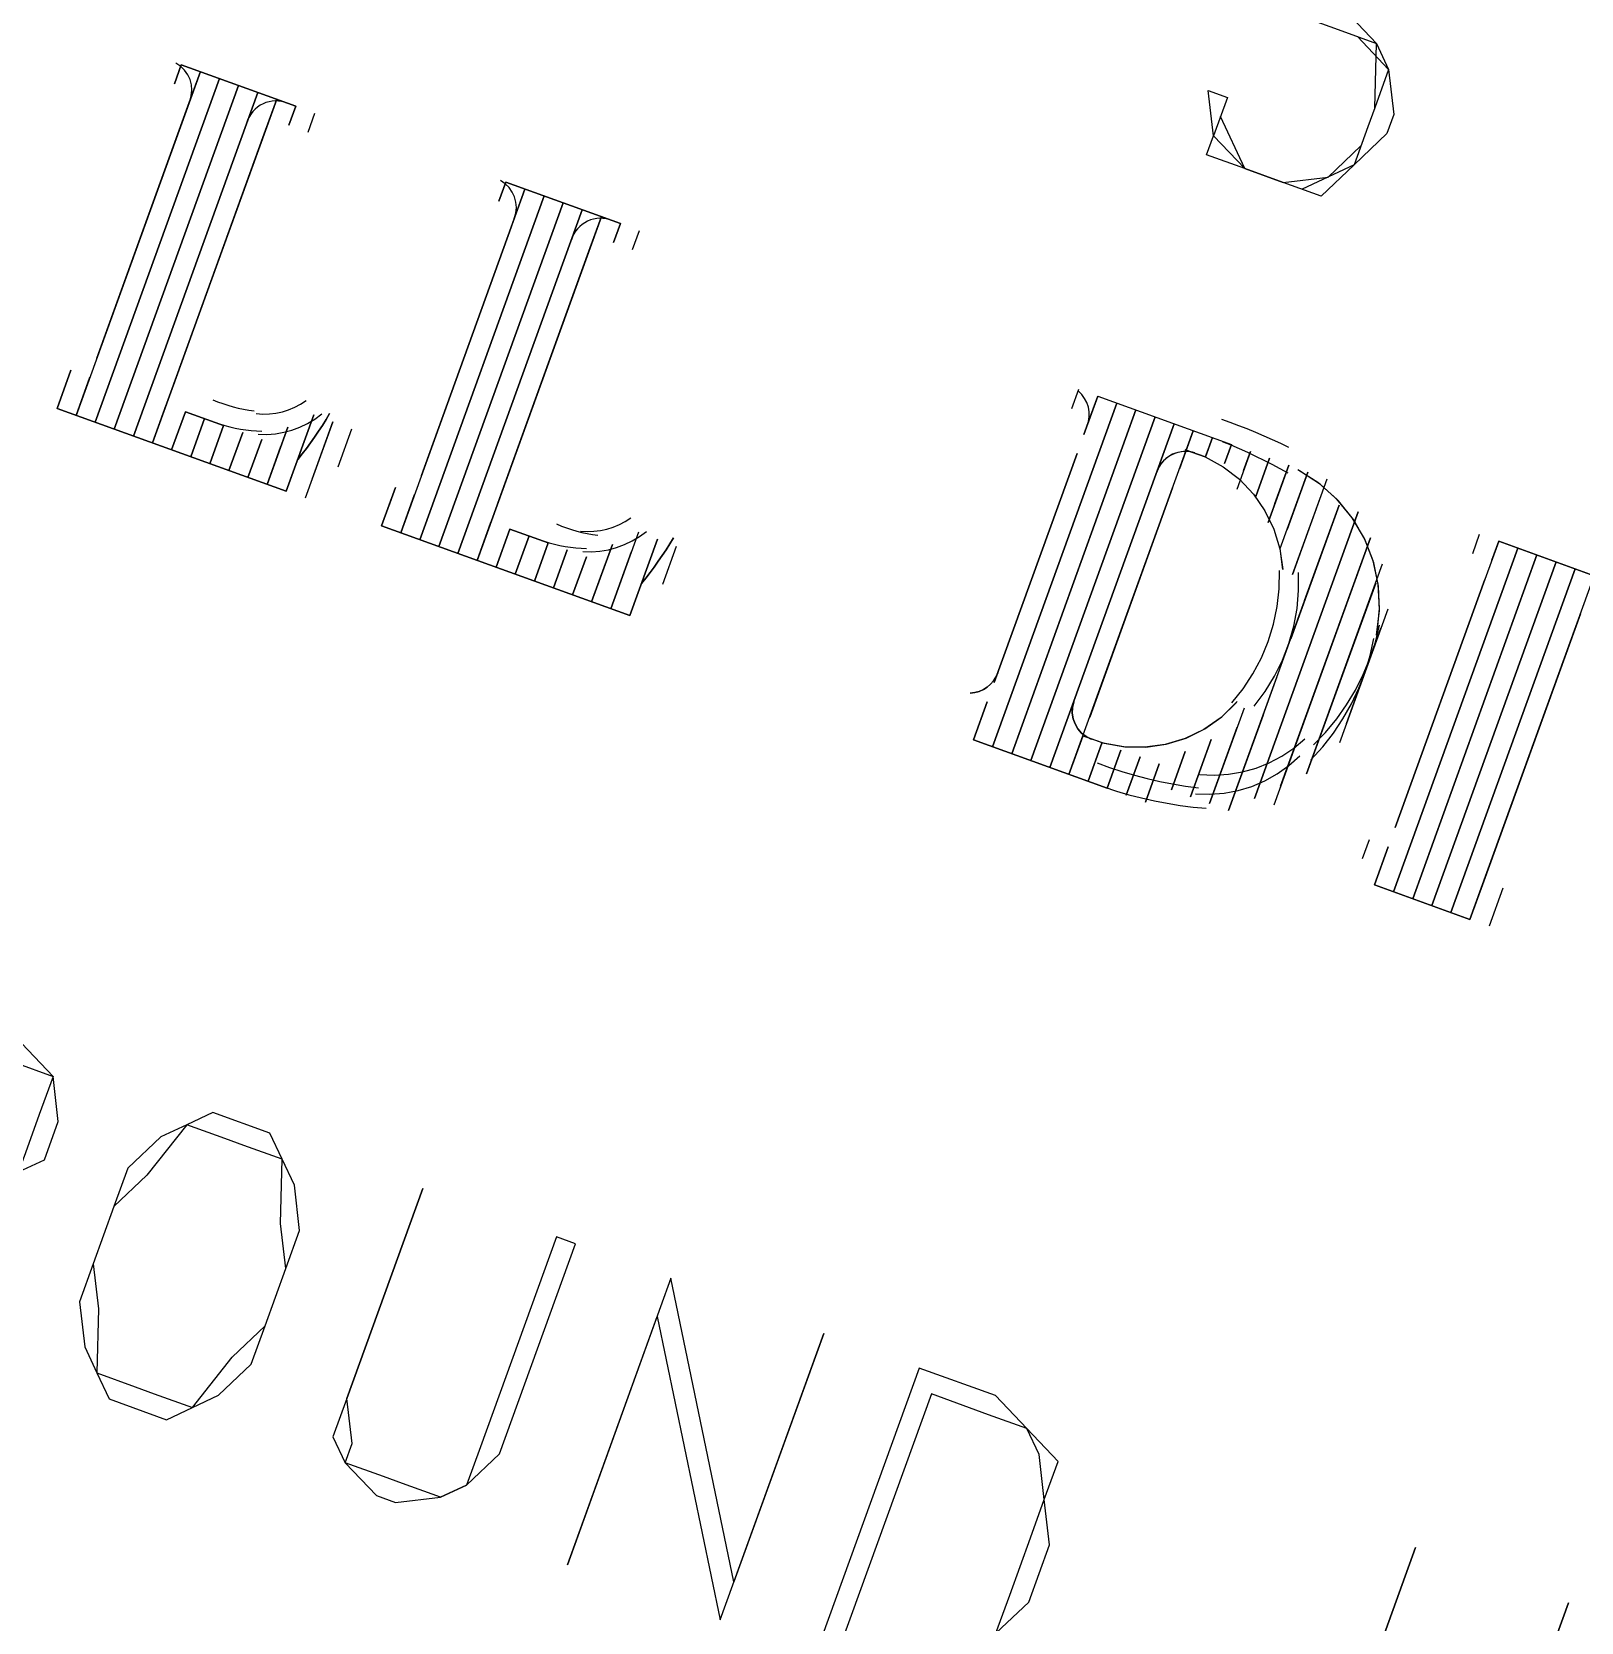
# Model space of a CAD drawing. Header units: feet. Extents: x 2484883 to 2491360, y 414166 to 419420.
# Drawn here: x 2485180.9 to 2485267.2, y 416167.9 to 416256.5 of the extents above; entities that cross this region are included whole.
import ezdxf

# ---------------------------------------------------------------- set-up
doc = ezdxf.new("R2010")
doc.units = ezdxf.units.FT
doc.layers.add('SITE_BASE', color=8, linetype='Continuous')

msp = doc.modelspace()

# ---------------------------------------------------------------- linework, layer by layer
at = {"layer": 'SITE_BASE'}
for p, q in [((2485195.593, 416252.377), (2485189.21, 416254.685)), ((2485190.274, 416254.3), (2485183.351, 416235.153)), ((2485196.272, 416250.929), (2485196.657, 416251.992)), ((2485248.459, 416248.898), (2485247.101, 416251.795)), ((2485208.358, 416247.762), (2485201.435, 416228.615)), ((2485213.676, 416245.839), (2485207.294, 416248.146)), ((2485214.355, 416244.391), (2485214.74, 416245.454)), ((2485238.82, 416235.545), (2485239.205, 416236.609)), ((2485240.269, 416236.224), (2485247.715, 416233.532)), ((2485197.949, 416232.281), (2485198.718, 416234.408)), ((2485250.137, 416230.251), (2485250.906, 416232.378)), ((2485251.789, 416224.842), (2485253.712, 416230.161)), ((2485209.65, 416228.05), (2485207.522, 416228.82)), ((2485261.159, 416227.468), (2485261.543, 416228.532)), ((2485262.607, 416228.147), (2485267.925, 416226.224)), ((2485216.032, 416225.743), (2485216.801, 416227.87)), ((2485256.429, 416224.367), (2485253.736, 416216.921)), ((2485254.121, 416217.985), (2485256.044, 416223.304)), ((2485249.482, 416218.46), (2485247.559, 416213.141)), ((2485240.792, 416214.385), (2485233.346, 416217.077)), ((2485255.39, 416211.513), (2485255.005, 416210.449)), ((2485261.002, 416207.078), (2485255.684, 416209.001)), ((2485262.835, 416208.821), (2485262.066, 416206.693))]:
    msp.add_line(p, q, dxfattribs=at)
for points in [[(2485259.547, 416262.931), (2485251.536, 416257.408), (2485253.664, 416256.639), (2485255.791, 416255.87), (2485254.048, 416257.703), (2485252.985, 416258.087)], [(2485254.728, 416256.254), (2485256.471, 416254.421), (2485255.701, 416252.294), (2485255.791, 416255.87), (2485256.471, 416254.421), (2485256.765, 416251.909), (2485256.38, 416250.846), (2485254.548, 416249.103), (2485252.715, 416247.36), (2485250.587, 416248.129), (2485248.459, 416248.898), (2485246.332, 416249.668), (2485246.717, 416250.731), (2485246.422, 416253.243), (2485247.486, 416252.859), (2485246.717, 416250.731), (2485248.459, 416248.898), (2485250.587, 416248.129), (2485253.099, 416248.424), (2485254.932, 416250.167)], [(2485188.826, 416253.621), (2485189.21, 416254.685), (2485188.826, 416253.621), (2485189.21, 416254.685), (2485195.593, 416252.377), (2485195.208, 416251.313), (2485195.593, 416252.377), (2485195.208, 416251.313)], [(2485189.681, 416252.66), (2485189.768, 416252.962), (2485189.799, 416253.268), (2485189.774, 416253.569), (2485189.697, 416253.86), (2485189.57, 416254.132), (2485189.396, 416254.379), (2485189.177, 416254.594), (2485188.915, 416254.77)], [(2485189.505, 416252.173), (2485184.505, 416238.344), (2485189.505, 416252.173), (2485190.274, 416254.3), (2485183.351, 416235.153), (2485184.121, 416237.281)], [(2485184.415, 416234.769), (2485191.338, 416253.915), (2485184.415, 416234.769), (2485191.338, 416253.915)], [(2485192.401, 416253.531), (2485185.479, 416234.384), (2485192.401, 416253.531), (2485185.479, 416234.384)], [(2485186.543, 416233.999), (2485193.466, 416253.146), (2485186.543, 416233.999)], [(2485187.607, 416233.615), (2485194.529, 416252.762), (2485187.607, 416233.615), (2485188.376, 416235.742)], [(2485193.76, 416250.634), (2485188.76, 416236.806), (2485193.76, 416250.634), (2485194.529, 416252.762)], [(2485195.133, 416252.542), (2485194.965, 416252.601), (2485194.794, 416252.642), (2485194.62, 416252.665), (2485194.445, 416252.67), (2485194.271, 416252.657), (2485194.098, 416252.626), (2485193.929, 416252.577), (2485193.764, 416252.51), (2485193.607, 416252.426), (2485193.461, 416252.327), (2485193.327, 416252.214), (2485193.205, 416252.089), (2485193.097, 416251.951), (2485193.004, 416251.803), (2485192.926, 416251.645), (2485192.864, 416251.478)], [(2485255.701, 416252.294), (2485255.317, 416251.23), (2485254.548, 416249.103), (2485251.651, 416247.745)], [(2485207.588, 416245.634), (2485202.589, 416231.806), (2485207.588, 416245.634), (2485208.358, 416247.762), (2485201.435, 416228.615), (2485202.204, 416230.743)], [(2485206.909, 416247.083), (2485207.294, 416248.146), (2485206.909, 416247.083), (2485207.294, 416248.146), (2485213.676, 416245.839), (2485213.291, 416244.775), (2485213.676, 416245.839), (2485213.291, 416244.775)], [(2485207.764, 416246.122), (2485207.852, 416246.424), (2485207.882, 416246.729), (2485207.857, 416247.031), (2485207.78, 416247.321), (2485207.653, 416247.594), (2485207.479, 416247.841), (2485207.26, 416248.056), (2485206.999, 416248.232)], [(2485202.499, 416228.23), (2485209.421, 416247.377), (2485202.499, 416228.23), (2485209.421, 416247.377)], [(2485210.485, 416246.993), (2485203.562, 416227.846), (2485210.485, 416246.993)], [(2485211.549, 416246.608), (2485204.626, 416227.461), (2485211.549, 416246.608), (2485204.626, 416227.461)], [(2485205.69, 416227.077), (2485212.612, 416246.223), (2485205.69, 416227.077), (2485206.459, 416229.204)], [(2485211.843, 416244.096), (2485206.843, 416230.268), (2485211.843, 416244.096), (2485212.612, 416246.223)], [(2485213.216, 416246.003), (2485213.048, 416246.063), (2485212.877, 416246.104), (2485212.703, 416246.127), (2485212.528, 416246.132), (2485212.353, 416246.119), (2485212.181, 416246.088), (2485212.012, 416246.039), (2485211.847, 416245.972), (2485211.69, 416245.888), (2485211.544, 416245.789), (2485211.41, 416245.676), (2485211.288, 416245.551), (2485211.18, 416245.413), (2485211.087, 416245.265), (2485211.009, 416245.106), (2485210.947, 416244.94)], [(2485196.206, 416234.114), (2485195.052, 416230.923), (2485182.288, 416235.538), (2485183.057, 416237.665), (2485182.672, 416236.601)], [(2485183.057, 416237.665), (2485182.288, 416235.538), (2485195.052, 416230.923)], [(2485190.959, 416236.026), (2485191.237, 416235.913), (2485191.519, 416235.809), (2485191.804, 416235.716), (2485192.092, 416235.633), (2485192.383, 416235.56), (2485192.676, 416235.497), (2485192.972, 416235.444), (2485193.269, 416235.402)], [(2485239.661, 416234.548), (2485239.747, 416234.811), (2485239.788, 416235.079), (2485239.787, 416235.347), (2485239.744, 416235.61), (2485239.66, 416235.863), (2485239.537, 416236.102), (2485239.376, 416236.32), (2485239.178, 416236.513)], [(2485239.884, 416235.16), (2485240.269, 416236.224), (2485239.5, 416234.097), (2485240.269, 416236.224), (2485247.715, 416233.532), (2485247.33, 416232.468), (2485247.715, 416233.532), (2485247.33, 416232.468)], [(2485189.44, 416235.358), (2485191.567, 416234.589), (2485190.798, 416232.461), (2485191.567, 416234.589), (2485189.44, 416235.358), (2485188.67, 416233.23), (2485189.44, 416235.358), (2485188.67, 416233.23)], [(2485193.375, 416235.25), (2485193.747, 416235.225), (2485194.117, 416235.234), (2485194.482, 416235.278), (2485194.842, 416235.356), (2485195.192, 416235.466), (2485195.532, 416235.609), (2485195.858, 416235.783), (2485196.169, 416235.989)], [(2485193.5, 416234.103), (2485193.978, 416234.095), (2485194.453, 416234.131), (2485194.92, 416234.211), (2485195.376, 416234.334), (2485195.819, 416234.498), (2485196.246, 416234.703), (2485196.654, 416234.948), (2485197.039, 416235.232)], [(2485196.591, 416235.178), (2485195.052, 416230.923), (2485196.591, 416235.178)], [(2485195.699, 416232.704), (2485195.943, 416233.008), (2485196.181, 416233.316), (2485196.413, 416233.63), (2485196.638, 416233.947), (2485196.857, 416234.269), (2485197.07, 416234.595), (2485197.276, 416234.926), (2485197.476, 416235.26), (2485197.276, 416234.926), (2485197.07, 416234.595), (2485196.857, 416234.269), (2485196.638, 416233.947), (2485196.413, 416233.63), (2485196.181, 416233.316), (2485195.943, 416233.008), (2485195.699, 416232.704)], [(2485234.41, 416216.693), (2485241.332, 416235.839), (2485234.41, 416216.693), (2485241.332, 416235.839)], [(2485242.396, 416235.455), (2485235.473, 416216.308), (2485242.396, 416235.455), (2485235.473, 416216.308)], [(2485190.503, 416234.973), (2485189.734, 416232.845), (2485190.503, 416234.973), (2485189.734, 416232.845)], [(2485191.343, 416234.676), (2485191.631, 416234.59), (2485191.921, 416234.514), (2485192.214, 416234.448), (2485192.509, 416234.393), (2485192.805, 416234.349), (2485193.103, 416234.315), (2485193.402, 416234.291), (2485193.703, 416234.278)], [(2485193.989, 416231.307), (2485195.142, 416234.498), (2485193.989, 416231.307), (2485194.758, 416233.435)], [(2485196.501, 416231.602), (2485197.654, 416234.793), (2485196.116, 416230.538)], [(2485236.537, 416215.923), (2485243.46, 416235.07), (2485236.537, 416215.923)], [(2485237.601, 416215.539), (2485244.523, 416234.686), (2485237.601, 416215.539), (2485244.523, 416234.686)], [(2485238.664, 416215.154), (2485239.434, 416217.282), (2485238.664, 416215.154), (2485245.587, 416234.301), (2485244.818, 416232.174), (2485245.587, 416234.301)], [(2485250.914, 416233.359), (2485250.458, 416233.581), (2485249.998, 416233.796), (2485249.534, 416234.003), (2485249.068, 416234.203), (2485248.598, 416234.395), (2485248.125, 416234.58), (2485247.65, 416234.758), (2485247.172, 416234.928)], [(2485191.861, 416232.076), (2485192.631, 416234.204), (2485191.861, 416232.076), (2485192.631, 416234.204)], [(2485193.694, 416233.819), (2485192.925, 416231.692), (2485193.694, 416233.819), (2485192.925, 416231.692)], [(2485246.651, 416233.916), (2485246.267, 416232.853), (2485246.651, 416233.916), (2485246.248, 416232.838), (2485247.256, 416232.286), (2485248.156, 416231.593), (2485248.935, 416230.773), (2485249.58, 416229.845), (2485250.077, 416228.822), (2485250.412, 416227.723), (2485250.574, 416226.564), (2485250.431, 416227.738), (2485251.97, 416231.993), (2485250.816, 416228.802), (2485251.97, 416231.993)], [(2485250.882, 416231.935), (2485250.437, 416232.179), (2485249.989, 416232.415), (2485249.537, 416232.645), (2485249.081, 416232.868), (2485248.622, 416233.083), (2485248.159, 416233.292), (2485247.693, 416233.492), (2485247.225, 416233.686)], [(2485234.5, 416220.268), (2485239.115, 416233.033), (2485234.5, 416220.268)], [(2485245.552, 416233.1), (2485245.228, 416233.145), (2485244.91, 416233.128), (2485244.605, 416233.054), (2485244.321, 416232.926), (2485244.066, 416232.748), (2485243.845, 416232.525), (2485243.667, 416232.261), (2485243.539, 416231.96)], [(2485245.678, 416233.064), (2485245.358, 416233.135), (2485245.04, 416233.142), (2485244.73, 416233.092), (2485244.437, 416232.986), (2485244.168, 416232.828), (2485243.931, 416232.623), (2485243.734, 416232.373), (2485243.583, 416232.082)], [(2485246.248, 416232.838), (2485245.145, 416233.231), (2485246.248, 416232.838), (2485247.256, 416232.286), (2485248.156, 416231.593), (2485248.935, 416230.773), (2485249.58, 416229.845), (2485250.077, 416228.822), (2485250.412, 416227.723)], [(2485248.394, 416232.083), (2485248.779, 416233.147), (2485248.009, 416231.02)], [(2485249.073, 416230.635), (2485249.842, 416232.763), (2485249.073, 416230.635), (2485249.842, 416232.763)], [(2485249.752, 416229.187), (2485250.906, 416232.378), (2485249.752, 416229.187)], [(2485253.033, 416231.609), (2485251.11, 416226.29), (2485252.649, 416230.545)], [(2485255.826, 416223.018), (2485255.971, 416224.394), (2485255.895, 416225.748), (2485255.607, 416227.058), (2485255.12, 416228.299), (2485254.446, 416229.449), (2485253.594, 416230.484), (2485252.577, 416231.382), (2485251.406, 416232.118)], [(2485255.803, 416222.904), (2485255.968, 416224.278), (2485255.91, 416225.633), (2485255.64, 416226.946), (2485255.17, 416228.194), (2485254.511, 416229.353), (2485253.674, 416230.4), (2485252.669, 416231.312), (2485251.509, 416232.063)], [(2485201.14, 416231.127), (2485200.371, 416228.999), (2485201.14, 416231.127), (2485200.756, 416230.063)], [(2485244.433, 416231.11), (2485239.818, 416218.345), (2485244.433, 416231.11)], [(2485250.251, 416220.587), (2485247.559, 416213.141), (2485253.712, 416230.161), (2485251.02, 416222.715)], [(2485200.371, 416228.999), (2485214.199, 416224), (2485200.371, 416228.999)], [(2485210.106, 416229.104), (2485210.384, 416228.99), (2485210.665, 416228.887), (2485210.95, 416228.793), (2485211.239, 416228.71), (2485211.529, 416228.637), (2485211.823, 416228.574), (2485212.118, 416228.522), (2485212.416, 416228.48)], [(2485211.458, 416228.712), (2485211.83, 416228.687), (2485212.2, 416228.696), (2485212.565, 416228.74), (2485212.925, 416228.818), (2485213.275, 416228.928), (2485213.615, 416229.071), (2485213.941, 416229.245), (2485214.251, 416229.451)], [(2485254.391, 416228.712), (2485249.007, 416213.82), (2485254.776, 416229.776), (2485249.007, 416213.82)], [(2485206.753, 416226.692), (2485207.522, 416228.82), (2485206.753, 416226.692), (2485207.522, 416228.82), (2485209.65, 416228.05), (2485208.881, 416225.923), (2485209.65, 416228.05), (2485208.881, 416225.923)], [(2485207.817, 416226.307), (2485208.586, 416228.435), (2485207.817, 416226.307)], [(2485209.426, 416228.138), (2485209.714, 416228.052), (2485210.004, 416227.976), (2485210.297, 416227.91), (2485210.592, 416227.855), (2485210.888, 416227.811), (2485211.186, 416227.777), (2485211.485, 416227.753), (2485211.785, 416227.74)], [(2485211.583, 416227.565), (2485212.061, 416227.557), (2485212.536, 416227.593), (2485213.003, 416227.673), (2485213.459, 416227.795), (2485213.902, 416227.96), (2485214.329, 416228.165), (2485214.736, 416228.41), (2485215.122, 416228.694)], [(2485214.674, 416228.639), (2485213.136, 416224.384), (2485214.29, 416227.576)], [(2485214.584, 416225.063), (2485215.738, 416228.255), (2485214.199, 416224), (2485215.738, 416228.255)], [(2485214.846, 416225.781), (2485215.09, 416226.085), (2485215.328, 416226.394), (2485215.559, 416226.707), (2485215.785, 416227.024), (2485216.004, 416227.346), (2485216.217, 416227.673), (2485216.423, 416228.003), (2485216.623, 416228.337), (2485216.423, 416228.003), (2485216.217, 416227.673), (2485216.004, 416227.346), (2485215.785, 416227.024), (2485215.559, 416226.707), (2485215.328, 416226.394), (2485215.09, 416226.085), (2485214.846, 416225.781)], [(2485255.071, 416227.264), (2485250.455, 416214.499), (2485255.455, 416228.328), (2485250.071, 416213.436)], [(2485256.453, 416211.128), (2485255.684, 416209.001), (2485256.453, 416211.128), (2485255.684, 416209.001), (2485261.002, 416207.078), (2485261.772, 416209.205), (2485261.002, 416207.078), (2485267.925, 416226.224), (2485262.607, 416228.147), (2485262.222, 416227.084), (2485262.607, 416228.147), (2485261.838, 416226.02), (2485256.838, 416212.192), (2485261.838, 416226.02)], [(2485209.944, 416225.538), (2485210.713, 416227.666), (2485209.944, 416225.538), (2485210.713, 416227.666)], [(2485211.777, 416227.281), (2485211.008, 416225.154), (2485211.777, 416227.281), (2485211.008, 416225.154)], [(2485212.072, 416224.769), (2485213.225, 416227.96), (2485212.072, 416224.769), (2485212.841, 416226.897)], [(2485256.748, 416208.616), (2485263.671, 416227.763), (2485256.748, 416208.616), (2485263.671, 416227.763)], [(2485264.734, 416227.378), (2485257.811, 416208.231), (2485264.734, 416227.378)], [(2485247.734, 416219.132), (2485248.364, 416219.922), (2485248.914, 416220.762), (2485249.382, 416221.646), (2485249.764, 416222.567), (2485250.059, 416223.52), (2485250.266, 416224.499), (2485250.38, 416225.496), (2485250.401, 416226.507)], [(2485248.981, 416218.962), (2485249.591, 416219.768), (2485250.118, 416220.623), (2485250.562, 416221.519), (2485250.92, 416222.45), (2485251.191, 416223.411), (2485251.371, 416224.394), (2485251.459, 416225.395), (2485251.453, 416226.405)], [(2485252.288, 416216.242), (2485255.75, 416225.816), (2485251.904, 416215.179), (2485256.134, 416226.879)], [(2485258.875, 416207.847), (2485265.798, 416226.994), (2485258.875, 416207.847), (2485265.798, 416226.994)], [(2485266.862, 416226.609), (2485259.939, 416207.462), (2485266.862, 416226.609), (2485259.939, 416207.462)], [(2485267.156, 416224.097), (2485261.772, 416209.205), (2485267.156, 416224.097)], [(2485252.144, 416215.967), (2485252.797, 416216.685), (2485253.392, 416217.447), (2485253.927, 416218.248), (2485254.401, 416219.086), (2485254.811, 416219.956), (2485255.157, 416220.856), (2485255.436, 416221.781), (2485255.646, 416222.729)], [(2485252.292, 416216.795), (2485252.963, 416217.496), (2485253.577, 416218.242), (2485254.133, 416219.03), (2485254.628, 416219.855), (2485255.061, 416220.714), (2485255.429, 416221.605), (2485255.732, 416222.522), (2485255.966, 416223.464)], [(2485233.164, 416219.682), (2485233.42, 416219.711), (2485233.664, 416219.778), (2485233.893, 416219.879), (2485234.104, 416220.012), (2485234.293, 416220.174), (2485234.457, 416220.364), (2485234.593, 416220.577), (2485234.697, 416220.813), (2485234.593, 416220.577), (2485234.457, 416220.364), (2485234.293, 416220.174), (2485234.104, 416220.012), (2485233.893, 416219.879), (2485233.664, 416219.778), (2485233.42, 416219.711), (2485233.164, 416219.682)], [(2485234.115, 416219.205), (2485233.346, 416217.077), (2485234.115, 416219.205), (2485233.346, 416217.077), (2485240.792, 416214.385), (2485241.561, 416216.512), (2485240.792, 416214.385), (2485241.561, 416216.512)], [(2485238.927, 416219.205), (2485238.857, 416218.886), (2485238.849, 416218.567), (2485238.9, 416218.258), (2485239.006, 416217.965), (2485239.164, 416217.696), (2485239.369, 416217.459), (2485239.619, 416217.261), (2485239.909, 416217.111), (2485239.619, 416217.261), (2485239.369, 416217.459), (2485239.164, 416217.696), (2485239.006, 416217.965), (2485238.9, 416218.258), (2485238.849, 416218.567), (2485238.857, 416218.886), (2485238.927, 416219.205)], [(2485248.003, 416219.168), (2485247.144, 416218.332), (2485246.181, 416217.659), (2485245.135, 416217.153), (2485244.029, 416216.82), (2485242.884, 416216.663), (2485241.722, 416216.688), (2485240.566, 416216.901), (2485239.486, 416217.282), (2485240.618, 416216.887), (2485241.776, 416216.683), (2485242.937, 416216.666), (2485244.081, 416216.831), (2485245.185, 416217.173), (2485246.227, 416217.686), (2485247.186, 416218.367), (2485248.039, 416219.209)], [(2485248.418, 416218.844), (2485246.495, 416213.526), (2485248.034, 416217.781)], [(2485240.498, 416216.897), (2485239.729, 416214.769), (2485240.498, 416216.897), (2485239.729, 416214.769)], [(2485246.585, 416217.101), (2485245.431, 416213.91), (2485246.585, 416217.101), (2485245.431, 416213.91)], [(2485245.941, 416215.154), (2485246.746, 416215.113), (2485247.543, 416215.159), (2485248.326, 416215.29), (2485249.088, 416215.504), (2485249.822, 416215.799), (2485250.523, 416216.173), (2485251.183, 416216.622), (2485251.795, 416217.145)], [(2485240.23, 416215.795), (2485240.916, 416215.545), (2485241.609, 416215.316), (2485242.308, 416215.11), (2485243.013, 416214.925), (2485243.724, 416214.763), (2485244.44, 416214.623), (2485245.16, 416214.506), (2485245.884, 416214.411)], [(2485242.625, 416216.128), (2485241.856, 416214), (2485242.625, 416216.128)], [(2485243.689, 416215.743), (2485242.92, 416213.616), (2485243.689, 416215.743), (2485242.92, 416213.616)], [(2485245.137, 416216.422), (2485244.368, 416214.295), (2485245.137, 416216.422), (2485244.368, 416214.295)], [(2485245.703, 416214.077), (2485246.508, 416214.051), (2485247.304, 416214.113), (2485248.084, 416214.26), (2485248.842, 416214.489), (2485249.57, 416214.799), (2485250.263, 416215.186), (2485250.914, 416215.649), (2485251.516, 416216.184)], [(2485240.613, 416214.453), (2485241.307, 416214.227), (2485242.007, 416214.023), (2485242.712, 416213.841), (2485243.423, 416213.681), (2485244.139, 416213.544), (2485244.859, 416213.43), (2485245.582, 416213.338), (2485246.309, 416213.268)], [(2485172.992, 416193.194), (2485177.247, 416191.655), (2485179.759, 416191.95), (2485180.143, 416193.014), (2485181.591, 416193.693), (2485182.361, 416195.82), (2485182.066, 416198.332), (2485180.323, 416200.165), (2485175.005, 416202.088), (2485169.236, 416186.132), (2485170.3, 416185.748), (2485175.684, 416200.64), (2485179.939, 416199.101), (2485182.066, 416198.332), (2485181.297, 416196.205), (2485180.528, 416194.077), (2485180.143, 416193.014), (2485177.631, 416192.719), (2485173.377, 416194.257)], [(2485190.961, 416196.319), (2485189.512, 416195.64), (2485188.064, 416194.961), (2485186.231, 416193.218), (2485185.462, 416191.091), (2485184.308, 416187.9), (2485183.539, 416185.772), (2485183.834, 416183.26), (2485184.513, 416181.812), (2485185.192, 416180.363), (2485188.383, 416179.21), (2485189.831, 416179.889), (2485191.279, 416180.568), (2485193.112, 416182.311), (2485193.881, 416184.438), (2485195.035, 416187.629), (2485195.804, 416189.757), (2485195.51, 416192.269), (2485194.831, 416193.717), (2485194.152, 416195.165), (2485190.961, 416196.319)], [(2485191.64, 416194.871), (2485189.512, 416195.64), (2485187.295, 416192.833), (2485185.462, 416191.091), (2485184.308, 416187.9), (2485184.603, 416185.387), (2485184.513, 416181.812), (2485186.64, 416181.042), (2485187.704, 416180.658), (2485189.831, 416179.889), (2485192.048, 416182.695), (2485193.881, 416184.438), (2485195.035, 416187.629), (2485194.741, 416190.141), (2485194.831, 416193.717), (2485192.703, 416194.486), (2485191.64, 416194.871)], [(2485211.171, 416189.012), (2485210.107, 416189.397), (2485205.877, 416177.696), (2485205.107, 416175.568), (2485203.659, 416174.889), (2485201.532, 416175.658), (2485200.468, 416176.043), (2485198.341, 416176.812), (2485198.725, 416177.876), (2485198.431, 416180.388), (2485202.662, 416192.089), (2485198.431, 416180.388), (2485197.662, 416178.26), (2485198.341, 416176.812), (2485200.084, 416174.979), (2485201.147, 416174.594), (2485203.659, 416174.889), (2485205.107, 416175.568), (2485206.94, 416177.311), (2485211.171, 416189.012)], [(2485216.49, 416187.089), (2485210.721, 416171.133), (2485215.721, 416184.961), (2485219.23, 416168.056), (2485224.999, 416184.012), (2485219.999, 416170.184), (2485216.49, 416187.089)], [(2485230.318, 416182.089), (2485224.549, 416166.133), (2485228.804, 416164.595), (2485231.316, 416164.889), (2485233.828, 416165.184), (2485234.597, 416167.312), (2485236.43, 416169.054), (2485237.584, 416172.246), (2485237.289, 416174.758), (2485238.058, 416176.885), (2485236.315, 416178.718), (2485234.573, 416180.551), (2485230.318, 416182.089)], [(2485230.997, 416180.641), (2485225.997, 416166.812), (2485229.188, 416165.659), (2485231.316, 416164.889), (2485232.764, 416165.569), (2485234.597, 416167.312), (2485235.366, 416169.439), (2485236.52, 416172.63), (2485237.289, 416174.758), (2485236.995, 416177.269), (2485236.315, 416178.718), (2485234.188, 416179.487), (2485230.997, 416180.641)], [(2485266.484, 416169.013), (2485262.253, 416157.312), (2485260.42, 416155.569), (2485258.972, 416154.89), (2485257.908, 416155.275), (2485255.781, 416156.044), (2485254.717, 416156.428), (2485254.038, 416157.877), (2485253.744, 416160.389), (2485257.975, 416172.09), (2485253.744, 416160.389), (2485252.975, 416158.261), (2485254.717, 416156.428), (2485255.397, 416154.98), (2485257.524, 416154.211), (2485258.972, 416154.89), (2485261.484, 416155.184), (2485262.253, 416157.312), (2485266.484, 416169.013)]]:
    msp.add_lwpolyline(points, dxfattribs=at)

doc.saveas('drawing.dxf')
